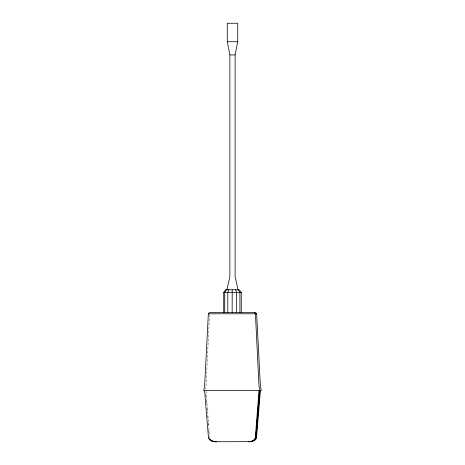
<?xml version="1.0" encoding="UTF-8"?>
<svg xmlns="http://www.w3.org/2000/svg" width="465" height="465" viewBox="0 0 465 465"><rect width="100%" height="100%" fill="white"/><g stroke="black" fill="none" stroke-linecap="round" stroke-linejoin="round"><path stroke-width="0.35" stroke-dasharray="2.33 1.74" d="M209.535 314.503L205.989 386.508L205.408 389.147M205.768 394.058L206.001 396.936M206.35 401.249L206.634 404.846M206.925 408.439L207.157 411.316M207.5 415.629L207.675 417.785M208.082 422.819L208.25 424.975M208.657 430.009L208.832 432.165M206.047 391.187L209.645 437.193"/><path stroke-width="0.7" d="M232.215 289.771L232.134 312.468M208.355 313.788L204.588 386.508L203.664 390.466L261.336 390.466L260.412 386.508L256.645 313.788L255.413 312.468L209.587 312.468L208.355 313.788L256.645 313.788M259.011 390.466L255.297 437.914C254.489 440.349 251.798 441.523 249.414 441.721M259.517 390.466L255.709 437.914L253.907 440.303L250.583 441.628M260.412 390.466L256.506 437.914C255.593 440.628 252.46 441.738 249.821 441.721M238.057 289.771L235.116 276.576L235.116 54.917L237.731 41.722L237.731 23.25L227.269 23.25L227.269 41.722L229.884 54.917L229.884 276.576L226.943 289.771M228.879 289.771L227.792 292.409L227.792 312.468M226.507 289.771L224.717 292.409L224.717 312.468M223.723 312.468L223.723 292.409L225.746 289.771L239.254 289.771L241.277 292.409L241.277 312.468M251.71 441.471L254.803 439.89L256.093 437.914L259.906 390.466L259.011 386.508L255.43 313.788L254.297 312.468M251.379 441.628L215.15 441.75C212.522 441.75 209.413 440.605 208.494 437.914L204.588 390.466M248.641 441.75L250.211 441.721M227.269 41.722L237.731 41.722M229.884 54.917L235.116 54.917M223.723 292.409L241.277 292.409M214.789 441.721L216.359 441.75M214.824 441.628L215.586 441.721M214.028 441.628L215.179 441.721M213.29 441.471L211.273 440.669M212.697 440.989L213.371 441.262M212.29 440.989L212.964 441.262M210.139 439.437L210.581 439.89M210.197 439.89L209.39 438.954M238.208 289.771L239.917 292.409L239.917 312.468M208.907 437.914L209.105 438.443M235.633 289.771L236.569 292.409L236.569 312.468"/></g></svg>
